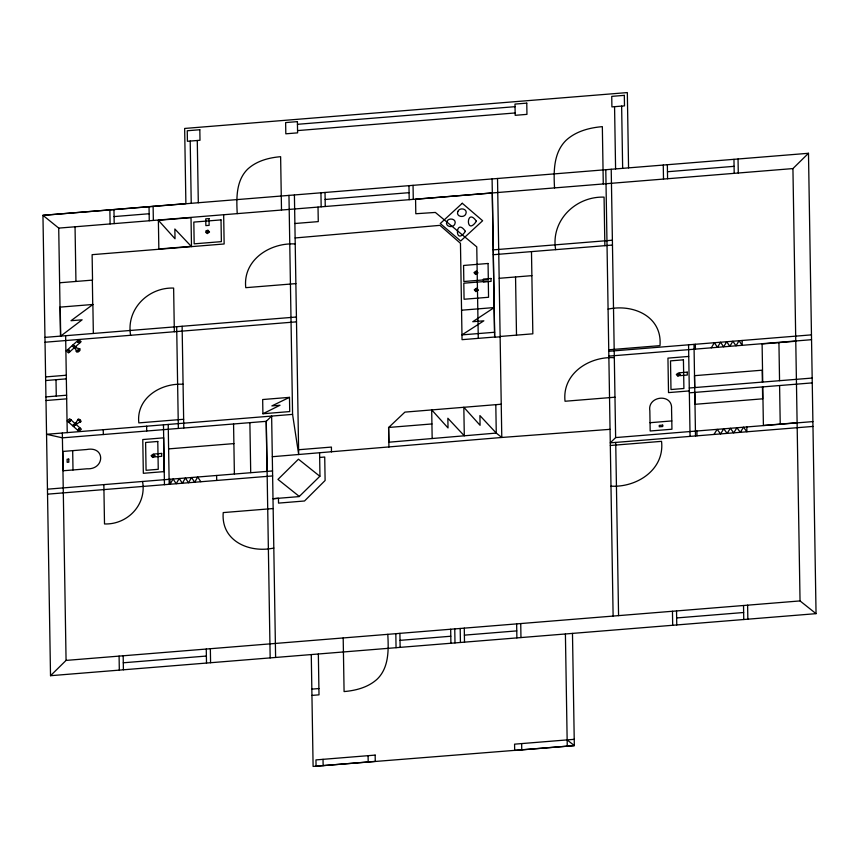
<?xml version="1.0" encoding="UTF-8"?>
<svg xmlns="http://www.w3.org/2000/svg" width="859" height="859" viewBox="0 0 859 859"><rect width="100%" height="100%" fill="white"/><g stroke="black" fill="none" stroke-linecap="round" stroke-linejoin="round"><path stroke-width="1.29" d="M154.105 455.871L153.224 456.741L151.936 456.054L152.816 454.841L154.105 455.538M711.316 347.82L714.323 342.73L717.501 347.315L720.508 342.236L723.675 346.821L726.682 341.732L729.849 346.317L732.856 341.238L736.023 345.812L739.03 340.733L742.197 345.318L742.122 340.486M713.958 434.45L717.179 429.35L720.551 433.913L723.761 428.813L727.133 433.387L730.354 428.287L733.726 432.85L736.936 427.75L740.308 432.313L743.529 427.213L746.9 431.776L746.815 426.944M294.412 194.95L298.685 454.572L292.575 414.382L46.547 434.289L62.406 437.843L266.279 421.329L271.637 416.057L275.61 657.457M50.52 675.7L66.068 660.41L800.04 600.924L816.05 613.659L808.48 153.289L42.95 215.33L50.52 675.7L816.05 613.659M58.723 228.107L792.932 168.579L808.48 153.289M812.893 421.597L615.635 437.575L610.277 442.857L812.968 426.429M77.75 430.273L80.177 428.104L81.358 429.156L78.921 431.325L67.227 420.921L69.665 418.741L75.034 423.519L72.596 425.688L75.946 422.714L78.341 419.02L80.274 419.718L81.079 421.458C78.845 422.091 70.148 429.017 76.032 424.41L80.177 428.104M74.271 347.798L68.516 352.92L66.272 350.912L77.568 340.83L79.823 342.848L75.345 346.832L73.09 344.824L77.085 348.131L79.726 348.775L79.984 350.418L78.309 351.922L76.451 351.696L75.732 349.345L72.263 346.005M92.869 304.526L71.018 320.708L82.12 319.816L60.699 336.116L60.227 307.114M262.908 413.748L280.034 405.244L271.863 405.91L289.483 397.363L289.719 411.579L262.908 413.748L262.671 399.532L289.483 397.363M295.109 237.954L439.958 225.348L460.456 243.312L462.045 339.67L494.687 337.029M272.303 456.709L501.785 437.467L610.051 429.339M297.45 124.308L515.035 106.677M297.558 130.589L515.142 112.959M114.075 216.586L149.155 213.741M325.132 199.481L409.088 192.674M667.464 171.736L734.08 166.335M158.378 220.28L191.02 217.628L191.493 246.619L174.86 229.009L175.021 238.759L158.378 220.28L158.851 249.271M294.873 223.512L318.27 221.611L318.023 207.116M160.311 248.863L190.022 246.458M295.217 243.956C270.123 242.442 242.625 259.933 245.771 287.679L295.872 283.62M59.615 282.772L92.536 280.109L92.117 254.672L224.145 243.977L223.662 214.718M493.249 249.872L612.392 240.219M493.334 254.704L612.467 245.051M60.098 307.125L92.869 304.473L93.352 333.464M499.229 278.295L531.871 275.642M44.958 337.383L296.419 317.014M45.033 342.226L296.495 321.846M461.562 310.206L494.204 307.565L472.751 321.717L483.853 320.815L461.959 334.881L494.612 332.272M608.075 309.133C632.986 303.689 662.482 316.295 659.98 345.64L608.741 349.796M500.185 336.46L532.838 333.818L531.485 251.612M500.131 336.792L494.687 337.233L492.089 178.93M45.613 376.918L66.283 375.243M45.667 380.537L66.347 378.862M183.074 384.284C160.783 382.856 136.012 398.114 138.825 422.896L183.654 419.278M45.935 396.901L66.615 395.215M608.773 351.288L811.465 334.86M45.999 400.519L66.68 398.844M608.848 356.12L811.54 339.692M795.756 341.238L762.105 343.965L762.728 382.062M614.325 357.688C589.317 356.184 561.915 373.611 565.039 401.25L614.969 397.202M688.66 356.442L667.948 358.117L668.517 392.606L689.229 390.931M689.272 388.01L812.174 378.057M501.237 404.224L404.9 412.116L388.622 427.514L388.848 442.213L496.266 433.076L501.785 437.467L497.522 178.489M689.358 392.842L812.249 382.889M431.927 423.949L388.601 427.46L388.934 447.045M168.611 448.892L233.906 443.598M298.599 449.74L331.413 447.077L331.488 451.909M650.048 422.703L671.802 420.931L671.555 409.067C672.908 393.025 647.235 395.645 649.844 410.817L650.177 430.993L671.942 429.232L671.802 420.931M73.004 469.97L63.222 470.753L62.911 451.437L86.695 449.515C105.657 445.875 104.841 469.787 87.017 468.789L73.004 469.97L72.682 450.642M319.666 457.439L324.723 457.031L325.11 480.503L304.516 500.99L278.531 503.106L278.445 498.274L273.001 498.725L299.147 496.599L319.967 476.165L319.591 452.876M797.055 422.735L763.393 425.463L762.76 386.904M47.46 489.179L272.539 470.947M610.319 445.499L661.548 441.343C664.78 469.723 636.691 487.697 610.985 486.162M47.535 494.161L272.625 475.929M273.162 508.539L223.233 512.587C220.806 541.181 249.572 553.357 273.806 548.042M123.288 662.783L206.385 656.051M400.026 640.352L450.792 636.24M464.386 635.145L516.764 630.893M676.656 617.943L743.647 612.51M311.838 689.122L318.914 688.553M311.935 695.414L319.011 694.834L318.345 654M574.22 739.331L514.573 744.162L514.681 750.455L574.327 745.612L572.481 633.405M567.144 739.9L574.327 745.612L313.106 766.421L311.269 654.569M319.849 476.283L298.449 459.189L277.962 479.408L299.308 496.459M67.55 349.774L69.804 351.782M431.744 409.926L448.022 427.943L447.861 418.247L464.3 435.792L463.828 407.273L480.074 425.302L479.923 415.595L496.266 433.076L495.804 404.686M200.845 481.738L197.688 477.013L194.692 482.243L191.536 477.507L188.54 482.737L185.372 478.012L182.387 483.241L179.209 478.506L176.224 483.735L173.067 479L170.061 484.24L169.975 479.258M792.932 168.579L800.04 600.924M778.93 342.601L779.553 380.698M779.585 385.541L780.23 424.088M762.373 382.072L762.18 370.197L694.512 375.673L694.716 387.559M762.459 386.937L762.652 398.823L694.985 404.31L694.791 392.423M747.609 605.176L747.845 619.189M738.042 159.001L738.278 173.013M743.529 605.509L743.765 619.522M733.962 159.334L734.198 173.346M696.917 430.993L697.003 435.824M695.339 344.276L695.414 349.108M694.008 344.384L695.511 435.942M688.564 344.824L690.067 436.383M676.538 610.932L676.763 624.944M667.346 164.724L667.583 178.747M672.457 611.264L672.683 625.277M663.266 165.057L663.502 179.069M628.563 167.87L627.328 92.579L184.653 128.453L185.888 203.647L42.95 215.33L58.713 228.086L60.495 336.127M621.637 106.097L622.657 168.353M614.561 106.677L615.592 168.922M611.221 169.277L615.635 437.575M615.72 442.406L618.566 615.635M605.788 169.717L613.122 616.075M604.865 245.663L604.07 197.13C575.616 196.174 550.608 220.666 555.655 249.658M603.276 183.955L602.342 126.649C589.274 127.744 575.777 131.309 565.963 140.436C553.475 152.805 553.593 171.617 554.538 187.906M565.405 633.974L567.251 746.181M515.55 276.974L516.506 335.139M520.737 623.559L520.962 637.571M521.649 743.593L521.757 749.875M516.646 623.892L516.882 637.904M494.623 337.029L492.293 192.942L415.573 199.245L415.81 213.741L435.352 212.441L476.766 246.866L478.27 338.349M464.279 628.133L464.504 642.145M460.188 628.466L460.424 642.478M454.755 628.906L454.991 642.919M450.674 629.239L450.911 643.251M431.69 409.926L432.163 438.53M413.05 185.34L413.276 199.352M408.97 185.662L409.195 199.685M399.907 633.351L400.133 647.364M395.827 633.684L396.053 647.697M387.796 634.329C388.612 649.587 389.116 667.325 377.369 678.964C368.382 687.307 356.023 690.572 344.083 691.57L343.192 637.947M368.082 755.673L368.189 761.954M325.024 192.47L325.25 206.482M320.944 192.803L321.169 206.815M323.027 759.324L323.134 765.605M288.968 195.39L292.575 414.382M281.505 210.025L280.625 156.692C268.76 157.691 256.497 160.934 247.585 169.223C235.892 180.787 236.429 198.45 237.224 213.623M266.279 421.329L270.166 657.897M266.215 421.329L267.031 471.28M249.883 422.66L250.71 472.611M233.562 423.981L234.389 473.932M216.618 475.478L216.704 480.46M210.348 648.717L210.584 662.729M206.267 649.05L206.504 663.062M197.28 140.489L198.3 202.735M190.204 141.069L191.235 203.315M182.119 326.27L183.794 428.007M176.675 326.71L178.35 428.448M174.345 331.746L173.625 288.076C148.07 287.185 125.962 309.39 130.622 335.289M168.214 424.432L169.191 484.304M163.468 424.818L164.456 484.691M153.117 206.396L153.353 220.419M149.037 206.729L149.262 220.742M146.621 426.182L146.706 431.014M142.54 481.48C146.9 504.577 127.476 524.806 104.508 523.947L103.853 484.616M123.17 655.782L123.406 669.795M113.957 209.575L114.183 223.587M119.09 656.104L119.315 670.127M109.877 209.907L110.102 223.92M103.241 429.693L103.316 434.536M92.343 280.131L92.74 304.483M75.044 226.84L75.946 281.451M65.638 335.708L67.227 432.614M62.331 433.011L66.068 660.41M56.007 379.699L56.275 396.053M79.64 348.775C79.694 352.383 72.135 352.974 79.64 348.775M80.531 421.962L77.782 419.525A3.049 2.663 -16.8 0 1 79.554 420.019L80.531 421.962M465.406 231.35C454.497 247.295 455.055 216.414 465.406 231.35M476.391 221.214C465.557 237.138 465.986 206.267 476.391 221.214M446.852 221.558C444.661 226.787 453.112 228.483 454.851 224.07C457.052 218.841 448.591 217.144 446.852 221.558M457.847 211.432C455.646 216.651 464.107 218.358 465.846 213.945C468.048 208.716 459.586 207.008 457.847 211.432M69.064 350.064L68.688 350.794L69.117 350.107M206.235 230.781L205.698 232.317L207.298 233.584L209.51 232.005L207.91 230.148L206.235 230.781M154.921 455.936L152.709 457.503L151.109 455.646L153.321 454.067L154.921 455.936M78.663 341.893L77.89 342.279L78.663 341.893M476.992 272.84L475.725 273.731L474.802 272.668L476.079 271.766L476.992 272.84M477.808 272.894L475.596 274.472L473.985 272.614L476.208 271.036L477.808 272.894M477.271 290.009L476.004 290.911L475.091 289.848L476.358 288.946L477.271 290.009M478.087 290.074L475.875 291.641L474.275 289.784L476.487 288.205L478.087 290.074M679.319 374.685L678.062 375.576L677.139 374.513L678.406 373.611L679.319 374.685M680.145 374.739L677.923 376.317L676.323 374.46L678.546 372.881L680.145 374.739M206.826 231.243L206.514 232.123L207.427 232.843L208.694 231.951L207.781 230.878L206.826 231.243M78.62 428.501L78.974 429.167L78.684 428.598M75.055 348.346L76.054 347.455L75.055 348.346M462.271 203.272L440.28 223.523L460.649 241.003L482.629 220.742L462.271 203.272M70.266 421.447L69.729 420.931L70.266 421.447M70.932 419.858L68.495 422.037L70.889 419.826M78.878 339.659L77.514 340.873L79.769 342.881L81.133 341.667L78.878 339.659M297.407 121.624L285.628 122.579L285.822 133.811L297.601 132.855L297.407 121.624M526.771 103.134L514.992 104.089L515.185 115.321L526.954 114.365L526.771 103.134M199.825 129.741L187.251 130.761L187.423 141.295L199.997 140.275L199.825 129.741M624.321 95.349L611.737 96.369L611.909 106.892L624.493 105.872L624.321 95.349M209.016 218.594L205.752 218.852L205.87 225.616L209.134 225.359L209.016 218.594M221.021 219.893L193.823 222.094L194.177 243.838L221.375 241.637L221.021 219.893M488.062 263.477L463.57 265.463L463.839 281.516L488.32 279.529L488.062 263.477M491.026 278.466L483.413 279.078L483.456 281.977L491.08 281.365L491.026 278.466M488.299 281.215L463.806 283.202L464.075 299.254L488.556 297.268L488.299 281.215M683.431 359.824L670.514 360.877L670.986 389.535L683.904 388.493L683.431 359.824M687.254 372.151L679.63 372.763L679.684 375.662L687.297 375.05L687.254 372.151M163.597 437.854L142.777 439.54L143.335 473.298L164.144 471.612L163.597 437.854M157.788 441.472L145.611 442.46L146.062 470.292L158.249 469.304L157.788 441.472M68.752 459.103L67.109 459.232L67.163 462.303L68.806 462.174L68.752 459.103M161.664 453.423L154.051 454.035L154.094 456.934L161.717 456.322L161.664 453.423M662.708 425.13L659.25 425.409L659.272 426.805L662.729 426.526L662.708 425.13M375.158 755.104L315.962 759.904L316.058 766.185L375.265 761.385L375.158 755.104M76.709 423.659L75.796 422.843L76.709 423.659"/></g></svg>
